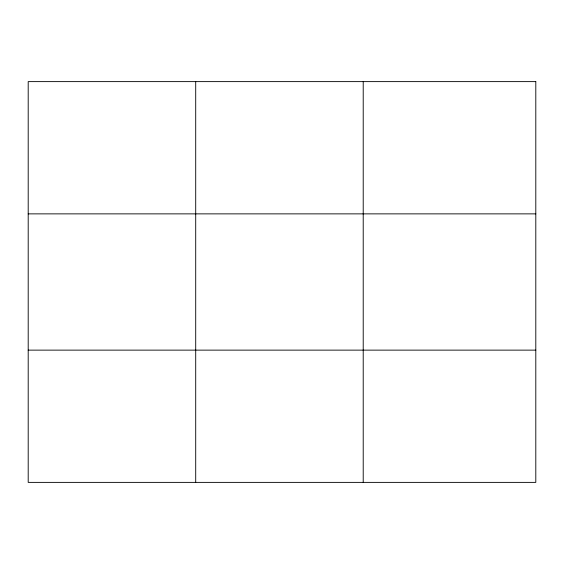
<?xml version="1.0" encoding="UTF-8"?>
<svg xmlns="http://www.w3.org/2000/svg" width="564" height="564" viewBox="0 0 564 564"><rect width="100%" height="100%" fill="white"/><g stroke="black" fill="none" stroke-linecap="round" stroke-linejoin="round"><path stroke-width="0.85" d="M195.708 482.382L195.708 81.618M363.216 482.382L363.216 81.618M28.2 213.869L535.8 213.869M28.2 350.131L535.8 350.131M535.8 81.618L535.8 482.382L28.2 482.382L28.2 81.618L535.8 81.618"/></g></svg>
